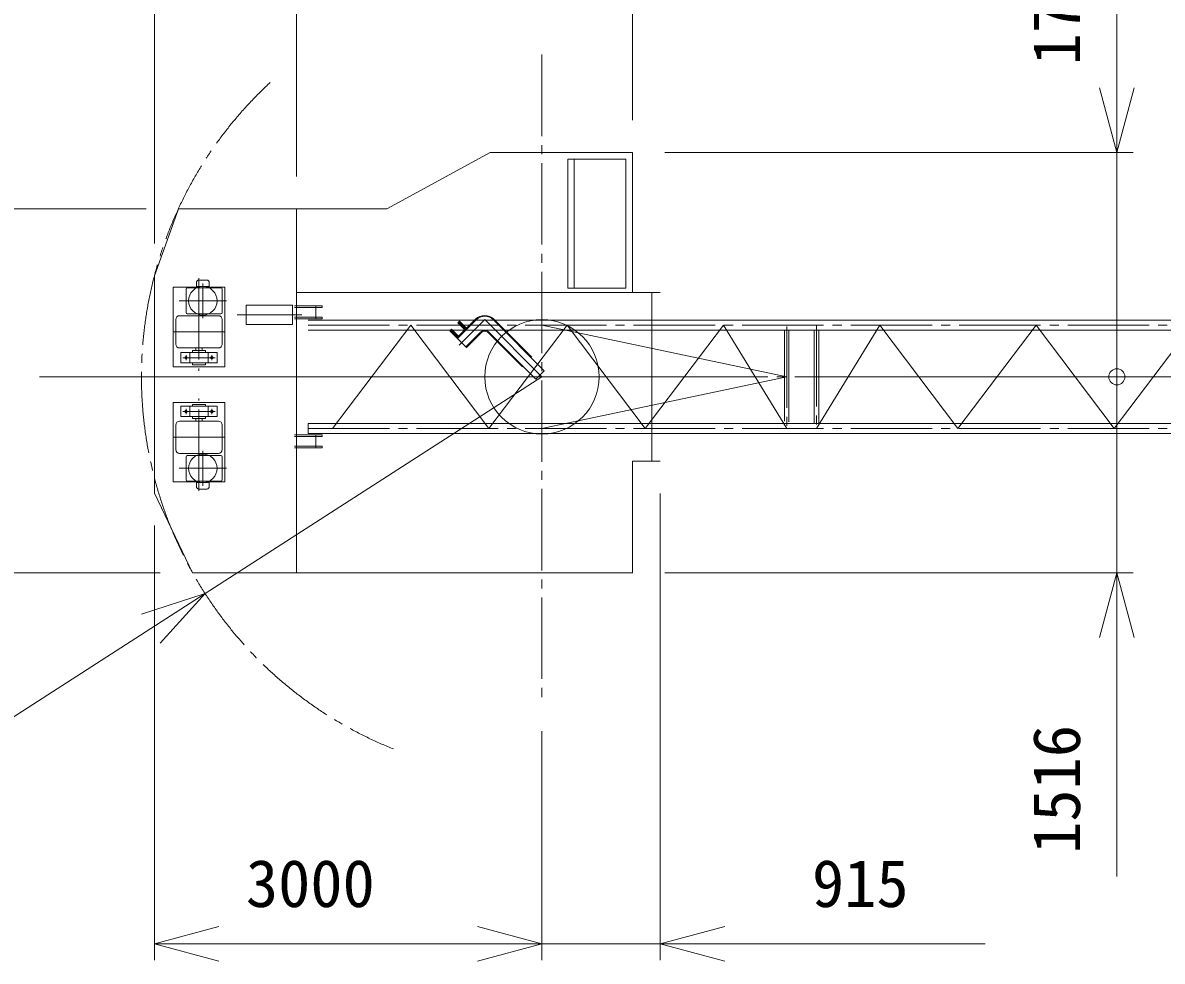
# Model space of a CAD drawing. Units: millimetres, scale not verified. Extents: x -21927 to 21954, y -31302 to 34257.
# Drawn here: x -17401 to -8582, y 22591 to 29851 of the extents above; entities that cross this region are included whole.
import ezdxf
from ezdxf.enums import TextEntityAlignment as Align

# ---------------------------------------------------------------- set-up
doc = ezdxf.new("R2010")
doc.units = ezdxf.units.MM
doc.header["$LTSCALE"] = 70
doc.linetypes.add('CHAIN2', pattern=[12, 9, -1, 1, -1])
for name, color, linetype, lineweight in [('0-3_05 寸法', 7, 'Continuous', 18), ('0-4_10 当社外形線', 3, 'Continuous', 18), ('0-5_12 当社中心線', 3, 'CHAIN2', 18)]:
    doc.layers.add(name, color=color, linetype=linetype, lineweight=lineweight)
doc.styles.add('ＭＳ ゴシック', font='')
doc.styles.get('ＭＳ ゴシック').set_extended_font_data('MS Gothic')

msp = doc.modelspace()

# ---------------------------------------------------------------- linework, layer by layer
at = {"layer": '0-3_05 寸法'}
for p, q in [((-8932.67, 28846.93), (-8932.67, 31363.6)), ((-16382.68, 28142.96), (-16382.68, 30555.93)), ((-15282.68, 28661.93), (-15282.68, 30555.93)), ((-15282.68, 28661.93), (-15282.68, 30555.93)), ((-12682.68, 29096.93), (-12682.68, 30555.93)), ((-8932.67, 29346.93), (-8932.67, 29846.93)), ((-8932.67, 28846.93), (-8932.67, 29346.93)), ((-12432.68, 28846.93), (-8807.67, 28846.93)), ((-8932.67, 28846.93), (-8932.67, 28346.93)), ((-16446.93, 28411.93), (-21404.22, 28411.93)), ((-8932.67, 27111.93), (-8932.67, 28346.93)), ((-13382.68, 27111.93), (-15989.72, 25434.62)), ((-11220.93, 27111.93), (-8807.67, 27111.93)), ((-11220.93, 27111.93), (-8807.67, 27111.93)), ((-8932.67, 27111.93), (-8932.67, 26095.93)), ((-12467.68, 26209.43), (-12467.68, 22599.74)), ((-8932.67, 25595.93), (-8932.67, 26095.93)), ((-16382.68, 25961.93), (-16382.68, 22599.74)), ((-16336.71, 25595.93), (-21404.22, 25595.93)), ((-12432.68, 25595.93), (-8807.67, 25595.93)), ((-8932.67, 25595.93), (-8932.67, 23245.93)), ((-8932.67, 25595.93), (-8932.67, 25095.93)), ((-15989.72, 25434.62), (-16410.21, 25164.09)), ((-18807, 23622.05), (-16410.21, 25164.09)), ((-8932.67, 25095.93), (-8932.67, 24595.93)), ((-13382.68, 24369.18), (-13382.68, 22599.74)), ((-13382.68, 24369.18), (-13382.68, 22599.74)), ((-16382.68, 22724.74), (-15882.68, 22724.74)), ((-13882.68, 22724.74), (-15882.68, 22724.74)), ((-13882.68, 22724.74), (-14382.68, 22724.74)), ((-13382.68, 22724.74), (-13882.68, 22724.74)), ((-13382.68, 22724.74), (-13882.68, 22724.74)), ((-13382.68, 22724.74), (-12467.68, 22724.74)), ((-12467.68, 22724.74), (-11967.68, 22724.74)), ((-11967.68, 22724.74), (-9951.02, 22724.74))]:
    msp.add_line(p, q, dxfattribs=at)
for points in [[(-8798.7, 29346.93), (-8932.67, 28846.93), (-9066.65, 29346.93)], [(-9066.65, 25095.93), (-8932.67, 25595.93), (-8798.7, 25095.93)], [(-16482.7, 25276.76), (-15989.72, 25434.62), (-16337.72, 25051.42)], [(-15882.68, 22590.76), (-16382.68, 22724.74), (-15882.68, 22858.71)], [(-13882.68, 22858.71), (-13382.68, 22724.74), (-13882.68, 22590.76)], [(-13882.68, 22858.71), (-13382.68, 22724.74), (-13882.68, 22590.76)], [(-11967.68, 22590.76), (-12467.68, 22724.74), (-11967.68, 22858.71)]]:
    msp.add_lwpolyline(points, dxfattribs=at)
msp.add_circle((-8932.67, 27111.93), 62.5, dxfattribs=at)
msp.add_circle((-8932.67, 27111.93), 62.5, dxfattribs=at)
at = {"layer": '0-4_10 当社外形線'}
for p, q in [((-14582.68, 28411.93), (-13782.68, 28846.93)), ((-12682.68, 28846.93), (-13782.68, 28846.93)), ((-12682.68, 27764.43), (-12682.68, 28846.93)), ((-12732.68, 28796.93), (-13182.68, 28796.93)), ((-13132.68, 28796.93), (-13132.68, 27796.93)), ((-16196.93, 28411.93), (-16382.68, 27892.96)), ((-16196.93, 28411.93), (-14582.68, 28411.93)), ((-15282.68, 28411.93), (-15282.68, 25595.93)), ((-16382.68, 27892.96), (-16382.68, 26211.93)), ((-16237.68, 27804.93), (-16237.68, 27189.93)), ((-16047.97, 27804.93), (-16237.68, 27804.93)), ((-16137.68, 27789.93), (-16137.68, 27609.93)), ((-16127.68, 27799.93), (-15867.68, 27799.93)), ((-16057.97, 27840.14), (-16057.97, 27810.14)), ((-16057.97, 27810.14), (-15957.97, 27810.14)), ((-16047.97, 27810.14), (-16047.97, 27802.65)), ((-16037.97, 27860.14), (-15977.97, 27860.14)), ((-15967.97, 27810.14), (-15967.97, 27802.65)), ((-15957.97, 27840.14), (-15957.97, 27810.14)), ((-15857.68, 27789.93), (-15857.68, 27609.93)), ((-12467.68, 27764.43), (-15282.68, 27764.43)), ((-12532.68, 27764.43), (-12532.68, 26459.43)), ((-15672.68, 27666.93), (-15672.68, 27516.93)), ((-15672.68, 27666.93), (-15312.68, 27666.93)), ((-15312.68, 27666.93), (-15312.68, 27516.93)), ((-15083.51, 27660.43), (-15298.69, 27660.43)), ((-15132.69, 27660.43), (-15132.69, 27560.43)), ((-16217.68, 27554.93), (-16217.68, 27364.93)), ((-16187.68, 27584.93), (-15887.68, 27584.93)), ((-16127.68, 27599.93), (-15867.68, 27599.93)), ((-15857.68, 27554.93), (-15857.68, 27364.93)), ((-15672.68, 27516.93), (-15312.68, 27516.93)), ((-15083.51, 27572.43), (-15298.69, 27572.43)), ((-15083.51, 27560.43), (-15298.69, 27560.43)), ((-5344.93, 27550.08), (-15192.92, 27549.93)), ((-15192.92, 27550.08), (11617.1, 27550.08)), ((-15083.48, 27573.33), (-15083.48, 27561.32)), ((-13896.27, 27557.12), (-14040.52, 27412.87)), ((-13892.02, 27552.88), (-14036.27, 27408.63)), ((-14021.96, 27542.81), (-14034.69, 27530.08)), ((-14034.69, 27530.08), (-13979, 27474.39)), ((-14028.33, 27536.45), (-13972.64, 27480.75)), ((-14021.96, 27542.81), (-13966.27, 27487.12)), ((-13759.09, 27552.88), (-13365.69, 27159.48)), ((-13754.85, 27557.12), (-13460.45, 27262.72)), ((-5344.93, 27473.78), (-15192.92, 27473.78)), ((-15192.92, 27473.78), (11617.1, 27473.78)), ((-14397.93, 27511.93), (-15002.93, 26711.93)), ((-14083.48, 27481.29), (-14096.21, 27468.56)), ((-14096.21, 27468.56), (-13966.97, 27339.33)), ((-14089.84, 27474.93), (-14034.15, 27419.24)), ((-14083.48, 27481.29), (-14027.79, 27425.6)), ((-13858.08, 27456.71), (-13971.22, 27343.57)), ((-13853.84, 27452.47), (-13966.97, 27339.33)), ((-13797.27, 27452.47), (-13533.98, 27189.18)), ((-11504.93, 26769.8), (-11504.93, 27467.23)), ((-11470.93, 26764.82), (-11470.93, 27469.52)), ((-11274.93, 26750.08), (-11274.93, 27473.78)), ((-11240.93, 26750.08), (-11240.93, 27473.78)), ((-15887.68, 27334.93), (-16187.68, 27334.93)), ((-16177.68, 27299.93), (-16177.68, 27219.93)), ((-15897.68, 27299.93), (-16177.68, 27299.93)), ((-16107.68, 27299.93), (-16107.68, 27219.93)), ((-16087.68, 27299.93), (-16087.68, 27314.93)), ((-16062.68, 27334.93), (-16062.68, 27314.93)), ((-16012.68, 27334.93), (-16012.68, 27314.93)), ((-15967.68, 27299.93), (-15967.68, 27219.93)), ((-15897.68, 27299.93), (-15897.68, 27219.93)), ((-15897.68, 27219.93), (-16177.68, 27219.93)), ((-16087.68, 27219.93), (-16087.68, 27204.93)), ((-15987.68, 27204.93), (-16087.68, 27204.93)), ((-15987.68, 27219.93), (-15987.68, 27204.93)), ((-16237.68, 26298.93), (-16237.68, 26913.93)), ((-16177.68, 26803.93), (-16177.68, 26883.93)), ((-15897.68, 26883.93), (-16177.68, 26883.93)), ((-16107.68, 26803.93), (-16107.68, 26883.93)), ((-16087.68, 26883.93), (-16087.68, 26898.93)), ((-15987.68, 26898.93), (-16087.68, 26898.93)), ((-15987.68, 26883.93), (-15987.68, 26898.93)), ((-15967.68, 26803.93), (-15967.68, 26883.93)), ((-15897.68, 26803.93), (-15897.68, 26883.93)), ((-16217.68, 26548.93), (-16217.68, 26738.93)), ((-15887.68, 26768.93), (-16187.68, 26768.93)), ((-15897.68, 26803.93), (-16177.68, 26803.93)), ((-16087.68, 26803.93), (-16087.68, 26788.93)), ((-16062.68, 26768.93), (-16062.68, 26788.93)), ((-16012.68, 26768.93), (-16012.68, 26788.93)), ((-15857.68, 26548.93), (-15857.68, 26738.93)), ((-5344.93, 26750.08), (-15192.92, 26750.08)), ((-15192.92, 26750.08), (11617.1, 26750.08)), ((-15192.92, 26750.08), (-15192.92, 26673.78)), ((-15083.51, 26663.42), (-15298.69, 26663.42)), ((-15083.51, 26651.42), (-15298.69, 26651.42)), ((-5344.93, 26673.78), (-15192.92, 26673.78)), ((-15192.92, 26673.78), (11617.1, 26673.78)), ((-15132.69, 26563.42), (-15132.69, 26663.42)), ((-15083.48, 26650.52), (-15083.48, 26662.53)), ((-15083.51, 26563.42), (-15298.69, 26563.42)), ((-16187.68, 26518.93), (-15887.68, 26518.93)), ((-16137.68, 26313.93), (-16137.68, 26493.93)), ((-16127.68, 26503.93), (-15867.68, 26503.93)), ((-15857.68, 26313.93), (-15857.68, 26493.93)), ((-12682.68, 25595.93), (-12682.68, 26459.43)), ((-12467.68, 26459.43), (-12682.68, 26459.43)), ((-16047.39, 26298.93), (-16237.68, 26298.93)), ((-16127.68, 26303.93), (-15867.68, 26303.93)), ((-16057.39, 26263.72), (-16057.39, 26293.72)), ((-15957.39, 26293.72), (-16057.39, 26293.72)), ((-16047.39, 26293.72), (-16047.39, 26301.22)), ((-15967.39, 26293.72), (-15967.39, 26301.22)), ((-15957.39, 26263.72), (-15957.39, 26293.72)), ((-16382.68, 26211.93), (-16086.71, 25595.93)), ((-15977.39, 26243.72), (-16037.39, 26243.72)), ((-12682.68, 25595.93), (-16086.71, 25595.93))]:
    msp.add_line(p, q, dxfattribs=at)
for points in [[(-13182.68, 28796.93), (-13182.68, 27796.93), (-12732.68, 27796.93), (-12732.68, 28796.93)], [(-16237.68, 27189.93), (-15837.68, 27189.93), (-15837.68, 27804.93), (-15967.97, 27804.93)], [(-15083.51, 27660.43), (-15083.51, 27648.43), (-15298.69, 27648.43)], [(-11487.93, 26711.93), (-11977.93, 27511.93), (-12582.93, 26711.93), (-13187.93, 27511.93), (-13792.93, 26711.93), (-14397.93, 27511.93)], [(-13793.03, 27456.71), (-13430.75, 27094.43), (-13365.69, 27159.48)], [(-13382.92, 26711.93), (-11487.93, 27111.93), (-13382.92, 27511.93)], [(-8347.93, 27511.93), (-8952.93, 26711.93), (-9557.93, 27511.93), (-10162.93, 26711.93), (-10767.93, 27511.93), (-11257.93, 26711.93)], [(-15987.68, 27299.93), (-15987.68, 27314.93), (-16087.68, 27314.93)], [(-16237.68, 26913.93), (-15837.68, 26913.93), (-15837.68, 26298.93), (-15967.39, 26298.93)], [(-15987.68, 26803.93), (-15987.68, 26788.93), (-16087.68, 26788.93)], [(-15083.51, 26563.42), (-15083.51, 26575.42), (-15298.69, 26575.42)]]:
    msp.add_lwpolyline(points, dxfattribs=at)
for centre, radius in [((-16007.68, 27699.93), 110.5), ((-13382.68, 27111.93), 442.5), ((-16137.68, 27259.93), 10), ((-15937.68, 27259.93), 10), ((-16137.68, 26843.93), 10), ((-15937.68, 26843.93), 10), ((-16007.68, 26403.93), 110.5)]:
    msp.add_circle(centre, radius, dxfattribs=at)
for centre, radius, start, end in [((-16127.68, 27789.93), 10, 90, 180), ((-16037.97, 27840.14), 20, 90, 180), ((-15977.97, 27840.14), 20, 0, 90), ((-15867.68, 27789.93), 10, 0, 90), ((-16127.68, 27609.93), 10, 180, 270), ((-15867.68, 27609.93), 10, 270, 0), ((-16187.68, 27554.93), 30, 90, 180), ((-15887.68, 27554.93), 30, 0, 90), ((-13825.56, 27486.41), 100, 44.99994, 134.99994), ((-13825.56, 27486.41), 94, 44.99994, 134.99994), ((-13825.55, 27424.19), 46, 44.99994, 134.99994), ((-13825.55, 27424.19), 40, 44.99994, 134.99994), ((-16187.68, 27364.93), 30, 180, 270), ((-15887.68, 27364.93), 30, 270, 0), ((-16187.68, 26738.93), 30, 90, 180), ((-15887.68, 26738.93), 30, 0, 90), ((-16187.68, 26548.93), 30, 180, 270), ((-15887.68, 26548.93), 30, 270, 0), ((-16127.68, 26493.93), 10, 90, 180), ((-15867.68, 26493.93), 10, 0, 90), ((-16127.68, 26313.93), 10, 180, 270), ((-15867.68, 26313.93), 10, 270, 0), ((-16037.39, 26263.72), 20, 180, 270), ((-15977.39, 26263.72), 20, 270, 0)]:
    msp.add_arc(centre, radius, start, end, dxfattribs=at)
at = {"layer": '0-5_12 当社中心線'}
for p, q in [((-13382.68, 29604.67), (-13382.68, 24619.18)), ((-16037.68, 27875.16), (-16037.68, 27159.3)), ((-16007.68, 27834.65), (-16007.68, 27564.63)), ((-16189.81, 27699.93), (-15825.55, 27699.93)), ((-15242.68, 27591.93), (-15742.68, 27591.93)), ((-13825.56, 27554.29), (-14024.19, 27355.66)), ((-13383.19, 27111.93), (-13825.56, 27554.29)), ((-15837.68, 27459.93), (-16237.68, 27459.93)), ((-15192.92, 27511.93), (11617.1, 27511.93)), ((-11487.93, 27502.25), (-11487.93, 26711.93)), ((-11257.93, 27511.93), (-11257.93, 26711.93)), ((-15912.48, 27259.93), (-16162.88, 27259.93)), ((-16137.68, 27280.18), (-16137.68, 27239.68)), ((-15937.68, 27280.18), (-15937.68, 27239.68)), ((11885.33, 27111.93), (-17271.6, 27111.93)), ((-12032.68, 27111.93), (-16882.68, 27111.93)), ((-16037.68, 26228.7), (-16037.68, 26944.56)), ((-15912.48, 26843.93), (-16162.88, 26843.93)), ((-16137.68, 26823.68), (-16137.68, 26864.18)), ((-15937.68, 26823.68), (-15937.68, 26864.18)), ((-15837.68, 26643.93), (-16237.68, 26643.93)), ((-15192.92, 26711.93), (11617.1, 26711.93)), ((-16007.68, 26269.21), (-16007.68, 26539.23)), ((-16189.81, 26403.93), (-15825.55, 26403.93))]:
    msp.add_line(p, q, dxfattribs=at)
msp.add_arc((-13382.68, 27111.93), 3100, 132.70939, 248.24524, dxfattribs=at)

# ---------------------------------------------------------------- texts
at = {"layer": '0-3_05 寸法', "style": 'ＭＳ ゴシック'}
for s, p in [('1735', (-9107.67, 29521.93)), ('1516', (-9107.67, 23420.93))]:
    msp.add_text(s, height=366.6, rotation=90, dxfattribs=at).set_placement(p, align=Align.BOTTOM_LEFT)
for s, p in [('3000', (-15674.35, 22899.74)), ('915', (-11292.68, 22899.74))]:
    msp.add_text(s, height=366.6, dxfattribs=at).set_placement(p, align=Align.BOTTOM_LEFT)

doc.saveas('drawing.dxf')
